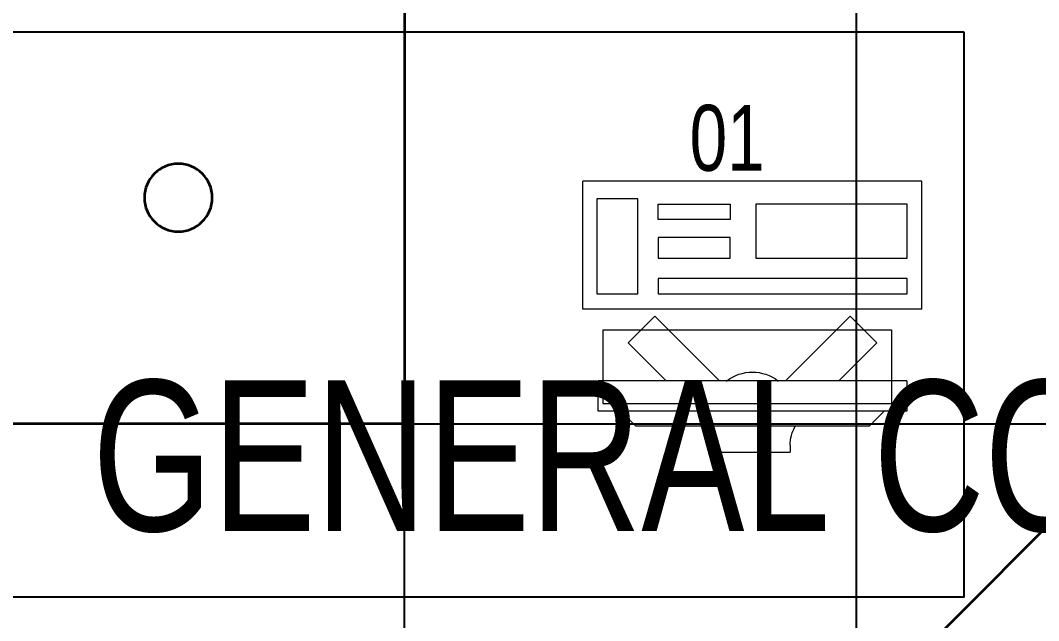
# Model space of a CAD drawing. Extents: x -12260 to 57327, y -29287 to 19916.
# Drawn here: x 36066 to 37418, y 729 to 1525 of the extents above; entities that cross this region are included whole.
import ezdxf
from ezdxf.enums import TextEntityAlignment as Align

# ---------------------------------------------------------------- set-up
doc = ezdxf.new("R2010")
doc.units = 0
doc.header["$LTSCALE"] = 0.25
doc.linetypes.add('DASHDOT', pattern=[25.4, 12.7, -6.35, 0, -6.35])
for name, color, linetype, lineweight in [('01-First Floor$0$72_EGR_BASE_TEXT', 252, 'Continuous', 5), ('01-First Floor$0$72_EGR_EQP_TAG', 142, 'Continuous', 5), ('01-First Floor$0$LOADING', 253, 'Continuous', 5), ('E-LITE-CIRC-NUMB', 6, 'Continuous', 25), ('E-LITE-CLNG', 150, 'Continuous', 35), ('E-LITE-CLNG-CNDT', 6, 'DASHDOT', 35), ('E-LITE-CTRL', 6, 'Continuous', 25), ('E-LITE-IDEN', 6, 'Continuous', 25), ('F-ALRM-CLNG @ 100', 33, 'Continuous', 35)]:
    doc.layers.add(name, color=color, linetype=linetype, lineweight=lineweight)
doc.layers.add('01-First Floor$0$FALSE CEILING', color=251, linetype='Continuous')
doc.styles.add('01-First Floor$0$X3G_ENTITY_257CFD', font='swisscl.ttf', dxfattribs={"height": 200})
doc.styles.add('01-First Floor$0$X3G_ENTITY_9EC9', font='swisscl.ttf', dxfattribs={"height": 0.2})
doc.styles.add('DC_SIMPLEX', font='SIMPLEX.shx', dxfattribs={"width": 0.7})

# ---------------------------------------------------------------- blocks, each defined once
blk = doc.blocks.new('01-First Floor$0$ITCWLS1-P')
at = {"layer": '01-First Floor$0$LOADING'}
for p, q in [((-0.17, 0.45), (-0.17, 0)), ((-0.17, 0.45), (0, 0.45)), ((0, 0.45), (0, 0)), ((-0.2651, 0.43, 0), (-0.3051, 0.43, 0)), ((-0.3051, 0.43, 0), (-0.3051, 0.02, 0)), ((-0.2651, 0.43, 0), (-0.2651, 0.02, 0)), ((-0.1496, 0.4305), (-0.1291, 0.4305)), ((-0.1291, 0.4305), (-0.1291, 0.4089)), ((-0.197, 0.4094), (-0.295, 0.4094)), ((-0.295, 0.0264), (-0.295, 0.4094)), ((-0.197, 0.0264), (-0.197, 0.4094)), ((-0.3251, 0.38, 0), (-0.3051, 0.4, 0)), ((-0.3251, 0.38, 0), (-0.3251, 0.07, 0)), ((-0.3503, 0.275), (-0.3596, 0.275)), ((-0.3596, 0.175), (-0.3596, 0.275)), ((-0.3503, 0.175), (-0.3596, 0.175)), ((-0.3251, 0.07, 0), (-0.3051, 0.05, 0)), ((-0.3051, 0.02, 0), (-0.2651, 0.02, 0)), ((-0.197, 0.0264), (-0.295, 0.0264)), ((-0.17, 0), (0, 0))]:
    blk.add_line(p, q, dxfattribs=at)
at = {"layer": '01-First Floor$0$LOADING', "extrusion": (2.48281e-10, 3.18408e-10, -1)}
for p, q in [((-0.2651, 0.3395), (-0.2144, 0.3902)), ((-0.1791, 0.3548), (-0.2144, 0.3902)), ((-0.2651, 0.2688), (-0.1791, 0.3548))]:
    blk.add_line(p, q, dxfattribs=at)
at = {"layer": '01-First Floor$0$LOADING', "extrusion": (2.48281e-10, -3.18408e-10, -1)}
for p, q in [((-0.2651, 0.1812), (-0.1791, 0.0952)), ((-0.2651, 0.1105), (-0.2144, 0.0598)), ((-0.1791, 0.0952), (-0.2144, 0.0598))]:
    blk.add_line(p, q, dxfattribs=at)
at = {"layer": '01-First Floor$0$LOADING'}
for points in [[(-0.1291, 0.4089), (-0.1291, 0.1), (-0.1496, 0.1), (-0.1496, 0.4305)], [(-0.1496, 0.1), (-0.1496, 0.1), (-0.1496, 0.1), (-0.1496, 0.1), (-0.1496, 0.1), (-0.1496, 0.1), (-0.1496, 0.1), (-0.1496, 0.1), (-0.1496, 0.1)], [(-0.1496, 0.1), (-0.1496, 0.1), (-0.1496, 0.1), (-0.1496, 0.1), (-0.1496, 0.1), (-0.1496, 0.1), (-0.1496, 0.1), (-0.1496, 0.1), (-0.1496, 0.1), (-0.1496, 0.1), (-0.1496, 0.1), (-0.1496, 0.1), (-0.1496, 0.1), (-0.1496, 0.1), (-0.1496, 0.1), (-0.1496, 0.1), (-0.1496, 0.1), (-0.1496, 0.1)], [(-0.1496, 0.1), (-0.1496, 0.1), (-0.1496, 0.1), (-0.1496, 0.1), (-0.1496, 0.1), (-0.1496, 0.1), (-0.1496, 0.1), (-0.1496, 0.1), (-0.1496, 0.1), (-0.1496, 0.1)], [(-0.1496, 0.1), (-0.1496, 0.1), (-0.1496, 0.1), (-0.1496, 0.1), (-0.1496, 0.1), (-0.1496, 0.1), (-0.1496, 0.1)], [(-0.1496, 0.1), (-0.1496, 0.1), (-0.1496, 0.1), (-0.1496, 0.1), (-0.1496, 0.1), (-0.1496, 0.1), (-0.1496, 0.1), (-0.1496, 0.1), (-0.1496, 0.1), (-0.1496, 0.1)], [(-0.1496, 0.1), (-0.1496, 0.1), (-0.1496, 0.1), (-0.1496, 0.1), (-0.1496, 0.1), (-0.1496, 0.1), (-0.1496, 0.1), (-0.1496, 0.1), (-0.1496, 0.1), (-0.1496, 0.1), (-0.1496, 0.1), (-0.1496, 0.1), (-0.1496, 0.1), (-0.1496, 0.1), (-0.1496, 0.1)], [(-0.1496, 0.1), (-0.1496, 0.1), (-0.1496, 0.1), (-0.1496, 0.1), (-0.1496, 0.1), (-0.1496, 0.1), (-0.1496, 0.1), (-0.1496, 0.1), (-0.1496, 0.1), (-0.1496, 0.1)], [(-0.1496, 0.1), (-0.1496, 0.1), (-0.1496, 0.1), (-0.1496, 0.1), (-0.1496, 0.1), (-0.1496, 0.1), (-0.1496, 0.1), (-0.1496, 0.1), (-0.1496, 0.1), (-0.1496, 0.1)], [(-0.1496, 0.1), (-0.1496, 0.1), (-0.1496, 0.1), (-0.1496, 0.1), (-0.1496, 0.1), (-0.1496, 0.1), (-0.1496, 0.1), (-0.1496, 0.1), (-0.1496, 0.1), (-0.1496, 0.1), (-0.1496, 0.1), (-0.1496, 0.1), (-0.1496, 0.1), (-0.1496, 0.1), (-0.1496, 0.1), (-0.1496, 0.1), (-0.1496, 0.1), (-0.1496, 0.1), (-0.1496, 0.1), (-0.1496, 0.1), (-0.1496, 0.1), (-0.1496, 0.1), (-0.1496, 0.1), (-0.1496, 0.1), (-0.1496, 0.1), (-0.1496, 0.1), (-0.1496, 0.1), (-0.1496, 0.1), (-0.1496, 0.1), (-0.1496, 0.1), (-0.1496, 0.1), (-0.1496, 0.1), (-0.1496, 0.1), (-0.1496, 0.1), (-0.1496, 0.1), (-0.1496, 0.1), (-0.1496, 0.1), (-0.1496, 0.1), (-0.1496, 0.1), (-0.1496, 0.1), (-0.1496, 0.1), (-0.1496, 0.1), (-0.1496, 0.1), (-0.1496, 0.1), (-0.1496, 0.1), (-0.1496, 0.1), (-0.1496, 0.1), (-0.1496, 0.1), (-0.1496, 0.1), (-0.1496, 0.1), (-0.1496, 0.1), (-0.1496, 0.1), (-0.1496, 0.1), (-0.1496, 0.1)], [(-0.1496, 0.1), (-0.1496, 0.1), (-0.1496, 0.1), (-0.1496, 0.1), (-0.1496, 0.1), (-0.1496, 0.1), (-0.1496, 0.1), (-0.1496, 0.1), (-0.1496, 0.1), (-0.1496, 0.1), (-0.1496, 0.1), (-0.1496, 0.1), (-0.1496, 0.1), (-0.1496, 0.1), (-0.1496, 0.1), (-0.1496, 0.1), (-0.1496, 0.1), (-0.1496, 0.1), (-0.1496, 0.1), (-0.1496, 0.1), (-0.1496, 0.1), (-0.1496, 0.1), (-0.1496, 0.1), (-0.1496, 0.1), (-0.1496, 0.1), (-0.1496, 0.1), (-0.1496, 0.1), (-0.1496, 0.1), (-0.1496, 0.1), (-0.1496, 0.1), (-0.1496, 0.1), (-0.1496, 0.1), (-0.1496, 0.1), (-0.1496, 0.1), (-0.1496, 0.1), (-0.1496, 0.1), (-0.1496, 0.1), (-0.1496, 0.1), (-0.1496, 0.1), (-0.1496, 0.1), (-0.1496, 0.1), (-0.1496, 0.1), (-0.1496, 0.1), (-0.1496, 0.1), (-0.1496, 0.1), (-0.1496, 0.1), (-0.1496, 0.1), (-0.1496, 0.1), (-0.1496, 0.1), (-0.1496, 0.1), (-0.1496, 0.1), (-0.1496, 0.1), (-0.1496, 0.1), (-0.1496, 0.1), (-0.1496, 0.1), (-0.1496, 0.1), (-0.1496, 0.1), (-0.1496, 0.1), (-0.1496, 0.1), (-0.1496, 0.1), (-0.1496, 0.1), (-0.1496, 0.1), (-0.1496, 0.1), (-0.1496, 0.1), (-0.1496, 0.1), (-0.1496, 0.1), (-0.1496, 0.1), (-0.1496, 0.1), (-0.1496, 0.1), (-0.1496, 0.1), (-0.1496, 0.1), (-0.1496, 0.1), (-0.1496, 0.1), (-0.1496, 0.1), (-0.1496, 0.1), (-0.1496, 0.1), (-0.1496, 0.1), (-0.1496, 0.1), (-0.1496, 0.1), (-0.1496, 0.1), (-0.1496, 0.1), (-0.1496, 0.1), (-0.1496, 0.1), (-0.1496, 0.1), (-0.1496, 0.1), (-0.1496, 0.1), (-0.1496, 0.1), (-0.1496, 0.1), (-0.1496, 0.1)], [(-0.1496, 0.1), (-0.1496, 0.1), (-0.1496, 0.1), (-0.1496, 0.1), (-0.1496, 0.1), (-0.1496, 0.1), (-0.1496, 0.1), (-0.1496, 0.1), (-0.1496, 0.1), (-0.1496, 0.1), (-0.1496, 0.1), (-0.1496, 0.1)], [(-0.1496, 0.1), (-0.1496, 0.1), (-0.1496, 0.1), (-0.1496, 0.1), (-0.1496, 0.1), (-0.1496, 0.1), (-0.1496, 0.1)], [(-0.1496, 0.1), (-0.1496, 0.1), (-0.1496, 0.1), (-0.1496, 0.1), (-0.1496, 0.1), (-0.1496, 0.1), (-0.1496, 0.1), (-0.1496, 0.1), (-0.1496, 0.1), (-0.1496, 0.1), (-0.1496, 0.1), (-0.1496, 0.1), (-0.1496, 0.1), (-0.1496, 0.1), (-0.1496, 0.1), (-0.1496, 0.1), (-0.1496, 0.1)], [(-0.1496, 0.1), (-0.1496, 0.1), (-0.1496, 0.1), (-0.1496, 0.1), (-0.1496, 0.1), (-0.1496, 0.1), (-0.1496, 0.1), (-0.1496, 0.1), (-0.1496, 0.1), (-0.1496, 0.1), (-0.1496, 0.1), (-0.1496, 0.1), (-0.1496, 0.1), (-0.1496, 0.1), (-0.1496, 0.1), (-0.1496, 0.1), (-0.1496, 0.1), (-0.1496, 0.1), (-0.1496, 0.1), (-0.1496, 0.1), (-0.1496, 0.1), (-0.1496, 0.1), (-0.1496, 0.1), (-0.1496, 0.1), (-0.1496, 0.1), (-0.1496, 0.1), (-0.1496, 0.1), (-0.1496, 0.1), (-0.1496, 0.1), (-0.1496, 0.1), (-0.1496, 0.1), (-0.1496, 0.1), (-0.1496, 0.1), (-0.1496, 0.1), (-0.1496, 0.1), (-0.1496, 0.1), (-0.1496, 0.1), (-0.1496, 0.1), (-0.1496, 0.1), (-0.1496, 0.1), (-0.1496, 0.1), (-0.1496, 0.1), (-0.1496, 0.1), (-0.1496, 0.1), (-0.1496, 0.1), (-0.1496, 0.1), (-0.1496, 0.1), (-0.1496, 0.1), (-0.1496, 0.1), (-0.1496, 0.1), (-0.1496, 0.1), (-0.1496, 0.1), (-0.1496, 0.1), (-0.1496, 0.1), (-0.1496, 0.1), (-0.1496, 0.1), (-0.1496, 0.1), (-0.1496, 0.1), (-0.1496, 0.1), (-0.1496, 0.1), (-0.1496, 0.1), (-0.1496, 0.1), (-0.1496, 0.1), (-0.1496, 0.1), (-0.1496, 0.1), (-0.1496, 0.1), (-0.1496, 0.1), (-0.1496, 0.1), (-0.1496, 0.1), (-0.1496, 0.1), (-0.1496, 0.1), (-0.1496, 0.1), (-0.1496, 0.1), (-0.1496, 0.1), (-0.1496, 0.1), (-0.1496, 0.1), (-0.1496, 0.1), (-0.1496, 0.1), (-0.1496, 0.1), (-0.1496, 0.1), (-0.1496, 0.1), (-0.1496, 0.1), (-0.1496, 0.1), (-0.1496, 0.1), (-0.1496, 0.1), (-0.1496, 0.1), (-0.1496, 0.1), (-0.1496, 0.1), (-0.1496, 0.1), (-0.1496, 0.1), (-0.1496, 0.1), (-0.1496, 0.1), (-0.1496, 0.1), (-0.1496, 0.1), (-0.1496, 0.1), (-0.1496, 0.1), (-0.1496, 0.1), (-0.1496, 0.1), (-0.1496, 0.1), (-0.1496, 0.1), (-0.1496, 0.1), (-0.1496, 0.1), (-0.1496, 0.1), (-0.1496, 0.1), (-0.1496, 0.1), (-0.1496, 0.1), (-0.1496, 0.1), (-0.1496, 0.1), (-0.1496, 0.1), (-0.1496, 0.1), (-0.1496, 0.1)], [(-0.1496, 0.1), (-0.1496, 0.1), (-0.1496, 0.1), (-0.1496, 0.1), (-0.1496, 0.1), (-0.1496, 0.1), (-0.1496, 0.1), (-0.1496, 0.1)]]:
    blk.add_lwpolyline(points, dxfattribs=at)
for points in [[(-0.1019, 0.4305), (-0.0304, 0.4305), (-0.0304, 0.2294), (-0.1019, 0.2294)], [(-0.1019, 0.1954), (-0.0747, 0.1954), (-0.0747, 0.1), (-0.1019, 0.1)], [(-0.0304, 0.1954), (-0.0508, 0.1954), (-0.0508, 0.1), (-0.0304, 0.1)], [(-0.1496, 0.1), (-0.1496, 0.1), (-0.1496, 0.1), (-0.1496, 0.1), (-0.1496, 0.1), (-0.1496, 0.1), (-0.1496, 0.1), (-0.1496, 0.1), (-0.1496, 0.1), (-0.1496, 0.1), (-0.1496, 0.1), (-0.1496, 0.1), (-0.1496, 0.1), (-0.1496, 0.1), (-0.1496, 0.1), (-0.1496, 0.1), (-0.1496, 0.1), (-0.1496, 0.1), (-0.1496, 0.1), (-0.1496, 0.1), (-0.1496, 0.1), (-0.1496, 0.1), (-0.1496, 0.1), (-0.1496, 0.1), (-0.1496, 0.1), (-0.1496, 0.1), (-0.1496, 0.1), (-0.1496, 0.1), (-0.1496, 0.1), (-0.1496, 0.1), (-0.1496, 0.1), (-0.1496, 0.1), (-0.1496, 0.1), (-0.1496, 0.1), (-0.1496, 0.1), (-0.1496, 0.1), (-0.1496, 0.1), (-0.1496, 0.1), (-0.1496, 0.1), (-0.1496, 0.1), (-0.1496, 0.1), (-0.1496, 0.1), (-0.1496, 0.1), (-0.1496, 0.1), (-0.1496, 0.1), (-0.1496, 0.1), (-0.1496, 0.1), (-0.1496, 0.1), (-0.1496, 0.1), (-0.1496, 0.1), (-0.1496, 0.1), (-0.1496, 0.1), (-0.1496, 0.1), (-0.1496, 0.1), (-0.1496, 0.1), (-0.1496, 0.1), (-0.1496, 0.1), (-0.1496, 0.1), (-0.1496, 0.1), (-0.1496, 0.1), (-0.1496, 0.1), (-0.1496, 0.1), (-0.1496, 0.1), (-0.1496, 0.1), (-0.1496, 0.1), (-0.1496, 0.1), (-0.1496, 0.1), (-0.1496, 0.1), (-0.1496, 0.1), (-0.1496, 0.1), (-0.1496, 0.1), (-0.1496, 0.1), (-0.1496, 0.1), (-0.1496, 0.1), (-0.1496, 0.1), (-0.1496, 0.1), (-0.1496, 0.1), (-0.1496, 0.1), (-0.1496, 0.1), (-0.1496, 0.1), (-0.1496, 0.1), (-0.1496, 0.1), (-0.1496, 0.1), (-0.1496, 0.1), (-0.1496, 0.1), (-0.1496, 0.1), (-0.1496, 0.1), (-0.1496, 0.1), (-0.1496, 0.1), (-0.1496, 0.1), (-0.1496, 0.1), (-0.1496, 0.1), (-0.1496, 0.1), (-0.1496, 0.1), (-0.1496, 0.1), (-0.1496, 0.1), (-0.1496, 0.1), (-0.1496, 0.1), (-0.1496, 0.1), (-0.1496, 0.1), (-0.1496, 0.1), (-0.1496, 0.1), (-0.1496, 0.1), (-0.1496, 0.1), (-0.1496, 0.1), (-0.1496, 0.1), (-0.1496, 0.1), (-0.1496, 0.1), (-0.1496, 0.1), (-0.1496, 0.1), (-0.1496, 0.1), (-0.1496, 0.1), (-0.1496, 0.1), (-0.1496, 0.1), (-0.1496, 0.1), (-0.1496, 0.1), (-0.1496, 0.1), (-0.1496, 0.1), (-0.1496, 0.1), (-0.1496, 0.1), (-0.1496, 0.1), (-0.1496, 0.1), (-0.1496, 0.1), (-0.1496, 0.1), (-0.1496, 0.1), (-0.1496, 0.1), (-0.1496, 0.1), (-0.1496, 0.1), (-0.1496, 0.1), (-0.1496, 0.1), (-0.1496, 0.1), (-0.1496, 0.1), (-0.1496, 0.1), (-0.1496, 0.1), (-0.1496, 0.1), (-0.1496, 0.1), (-0.1496, 0.1), (-0.1496, 0.1), (-0.1496, 0.1), (-0.1496, 0.1), (-0.1496, 0.1), (-0.1496, 0.1), (-0.1496, 0.1), (-0.1496, 0.1), (-0.1496, 0.1), (-0.1496, 0.1), (-0.1496, 0.1), (-0.1496, 0.1), (-0.1496, 0.1), (-0.1496, 0.1), (-0.1496, 0.1), (-0.1496, 0.1), (-0.1496, 0.1), (-0.1496, 0.1), (-0.1496, 0.1), (-0.1496, 0.1), (-0.1496, 0.1), (-0.1496, 0.1), (-0.1496, 0.1), (-0.1496, 0.1), (-0.1496, 0.1), (-0.1496, 0.1), (-0.1496, 0.1), (-0.1496, 0.1), (-0.1496, 0.1), (-0.1496, 0.1), (-0.1496, 0.1), (-0.1496, 0.1), (-0.1496, 0.1), (-0.1496, 0.1), (-0.1496, 0.1), (-0.1496, 0.1), (-0.1496, 0.1), (-0.1496, 0.1), (-0.1496, 0.1), (-0.1496, 0.1), (-0.1496, 0.1), (-0.1496, 0.1), (-0.1496, 0.1), (-0.1496, 0.1), (-0.1496, 0.1), (-0.1496, 0.1), (-0.1496, 0.1), (-0.1496, 0.1), (-0.1496, 0.1), (-0.1496, 0.1), (-0.1496, 0.1), (-0.1496, 0.1), (-0.1496, 0.1), (-0.1496, 0.1), (-0.1496, 0.1), (-0.1496, 0.1), (-0.1496, 0.1), (-0.1496, 0.1), (-0.1496, 0.1), (-0.1496, 0.1), (-0.1496, 0.1), (-0.1496, 0.1), (-0.1496, 0.1), (-0.1496, 0.1), (-0.1496, 0.1), (-0.1496, 0.1), (-0.1496, 0.1), (-0.1496, 0.1), (-0.1496, 0.1), (-0.1496, 0.1), (-0.1496, 0.1), (-0.1496, 0.1), (-0.1496, 0.1), (-0.1496, 0.1), (-0.1496, 0.1), (-0.1496, 0.1), (-0.1496, 0.1), (-0.1496, 0.1), (-0.1496, 0.1), (-0.1496, 0.1), (-0.1496, 0.1), (-0.1496, 0.1), (-0.1496, 0.1), (-0.1496, 0.1), (-0.1496, 0.1), (-0.1496, 0.1), (-0.1496, 0.1), (-0.1496, 0.1), (-0.1496, 0.1), (-0.1496, 0.1), (-0.1496, 0.1), (-0.1496, 0.1), (-0.1496, 0.1), (-0.1496, 0.1), (-0.1496, 0.1), (-0.1496, 0.1), (-0.1496, 0.1), (-0.1496, 0.1), (-0.1496, 0.1), (-0.1496, 0.1), (-0.1496, 0.1), (-0.1496, 0.1), (-0.1496, 0.1), (-0.1496, 0.1), (-0.1496, 0.1), (-0.1496, 0.1), (-0.1496, 0.1), (-0.1496, 0.1), (-0.1496, 0.1), (-0.1496, 0.1), (-0.1496, 0.1), (-0.1496, 0.1), (-0.1496, 0.1), (-0.1496, 0.1), (-0.1496, 0.1), (-0.1496, 0.1), (-0.1496, 0.1), (-0.1496, 0.1), (-0.1496, 0.1), (-0.1496, 0.1), (-0.1496, 0.1), (-0.1496, 0.1), (-0.1496, 0.1), (-0.1496, 0.1), (-0.1496, 0.1), (-0.1496, 0.1), (-0.1496, 0.1), (-0.1496, 0.1), (-0.1496, 0.1), (-0.1496, 0.1), (-0.1496, 0.1), (-0.1496, 0.1), (-0.1496, 0.1), (-0.1496, 0.1), (-0.1496, 0.1), (-0.1496, 0.1), (-0.1496, 0.1), (-0.1496, 0.1), (-0.1496, 0.1), (-0.1496, 0.1), (-0.1496, 0.1)], [(-0.1496, 0.1), (-0.1496, 0.1), (-0.1496, 0.1), (-0.1496, 0.1), (-0.1496, 0.1), (-0.1496, 0.1), (-0.1496, 0.1), (-0.1496, 0.1), (-0.1496, 0.1), (-0.1496, 0.1), (-0.1496, 0.1), (-0.1496, 0.1), (-0.1496, 0.1), (-0.1496, 0.1), (-0.1496, 0.1), (-0.1496, 0.1), (-0.1496, 0.1), (-0.1496, 0.1), (-0.1496, 0.1), (-0.1496, 0.1), (-0.1496, 0.1), (-0.1496, 0.1), (-0.1496, 0.1), (-0.1496, 0.1), (-0.1496, 0.1), (-0.1496, 0.1), (-0.1496, 0.1), (-0.1496, 0.1), (-0.1496, 0.1), (-0.1496, 0.1), (-0.1496, 0.1), (-0.1496, 0.1), (-0.1496, 0.1), (-0.1496, 0.1), (-0.1496, 0.1), (-0.1496, 0.1), (-0.1496, 0.1), (-0.1496, 0.1), (-0.1496, 0.1), (-0.1496, 0.1), (-0.1496, 0.1), (-0.1496, 0.1), (-0.1496, 0.1), (-0.1496, 0.1), (-0.1496, 0.1), (-0.1496, 0.1), (-0.1496, 0.1), (-0.1496, 0.1), (-0.1496, 0.1), (-0.1496, 0.1), (-0.1496, 0.1), (-0.1496, 0.1), (-0.1496, 0.1), (-0.1496, 0.1), (-0.1496, 0.1), (-0.1496, 0.1), (-0.1496, 0.1), (-0.1496, 0.1), (-0.1496, 0.1), (-0.1496, 0.1), (-0.1496, 0.1), (-0.1496, 0.1), (-0.1496, 0.1), (-0.1496, 0.1), (-0.1496, 0.1), (-0.1496, 0.1), (-0.1496, 0.1), (-0.1496, 0.1), (-0.1496, 0.1), (-0.1496, 0.1), (-0.1496, 0.1), (-0.1496, 0.1), (-0.1496, 0.1), (-0.1496, 0.1), (-0.1496, 0.1), (-0.1496, 0.1), (-0.1496, 0.1), (-0.1496, 0.1), (-0.1496, 0.1), (-0.1496, 0.1), (-0.1496, 0.1), (-0.1496, 0.1), (-0.1496, 0.1), (-0.1496, 0.1), (-0.1496, 0.1), (-0.1496, 0.1), (-0.1496, 0.1), (-0.1496, 0.1), (-0.1496, 0.1), (-0.1496, 0.1), (-0.1496, 0.1), (-0.1496, 0.1), (-0.1496, 0.1), (-0.1496, 0.1), (-0.1496, 0.1), (-0.1496, 0.1), (-0.1496, 0.1), (-0.1496, 0.1), (-0.1496, 0.1), (-0.1496, 0.1), (-0.1496, 0.1), (-0.1496, 0.1), (-0.1496, 0.1), (-0.1496, 0.1), (-0.1496, 0.1), (-0.1496, 0.1), (-0.1496, 0.1), (-0.1496, 0.1), (-0.1496, 0.1), (-0.1496, 0.1), (-0.1496, 0.1), (-0.1496, 0.1), (-0.1496, 0.1), (-0.1496, 0.1), (-0.1496, 0.1), (-0.1496, 0.1), (-0.1496, 0.1), (-0.1496, 0.1), (-0.1496, 0.1), (-0.1496, 0.1), (-0.1496, 0.1), (-0.1496, 0.1), (-0.1496, 0.1), (-0.1496, 0.1), (-0.1496, 0.1), (-0.1496, 0.1), (-0.1496, 0.1), (-0.1496, 0.1), (-0.1496, 0.1), (-0.1496, 0.1), (-0.1496, 0.1), (-0.1496, 0.1), (-0.1496, 0.1), (-0.1496, 0.1), (-0.1496, 0.1), (-0.1496, 0.1), (-0.1496, 0.1), (-0.1496, 0.1), (-0.1496, 0.1), (-0.1496, 0.1), (-0.1496, 0.1), (-0.1496, 0.1), (-0.1496, 0.1), (-0.1496, 0.1), (-0.1496, 0.1), (-0.1496, 0.1), (-0.1496, 0.1), (-0.1496, 0.1), (-0.1496, 0.1), (-0.1496, 0.1), (-0.1496, 0.1), (-0.1496, 0.1), (-0.1496, 0.1), (-0.1496, 0.1), (-0.1496, 0.1), (-0.1496, 0.1), (-0.1496, 0.1), (-0.1496, 0.1), (-0.1496, 0.1), (-0.1496, 0.1), (-0.1496, 0.1), (-0.1496, 0.1), (-0.1496, 0.1), (-0.1496, 0.1), (-0.1496, 0.1), (-0.1496, 0.1), (-0.1496, 0.1), (-0.1496, 0.1), (-0.1496, 0.1), (-0.1496, 0.1), (-0.1496, 0.1), (-0.1496, 0.1), (-0.1496, 0.1), (-0.1496, 0.1), (-0.1496, 0.1), (-0.1496, 0.1), (-0.1496, 0.1), (-0.1496, 0.1), (-0.1496, 0.1), (-0.1496, 0.1), (-0.1496, 0.1), (-0.1496, 0.1), (-0.1496, 0.1), (-0.1496, 0.1), (-0.1496, 0.1), (-0.1496, 0.1), (-0.1496, 0.1), (-0.1496, 0.1), (-0.1496, 0.1), (-0.1496, 0.1), (-0.1496, 0.1), (-0.1496, 0.1), (-0.1496, 0.1), (-0.1496, 0.1), (-0.1496, 0.1), (-0.1496, 0.1), (-0.1496, 0.1), (-0.1496, 0.1), (-0.1496, 0.1), (-0.1496, 0.1), (-0.1496, 0.1), (-0.1496, 0.1), (-0.1496, 0.1), (-0.1496, 0.1), (-0.1496, 0.1), (-0.1496, 0.1), (-0.1496, 0.1), (-0.1496, 0.1), (-0.1496, 0.1), (-0.1496, 0.1), (-0.1496, 0.1), (-0.1496, 0.1), (-0.1496, 0.1), (-0.1496, 0.1)], [(-0.1496, 0.1), (-0.1496, 0.1), (-0.1496, 0.1), (-0.1496, 0.1), (-0.1496, 0.1), (-0.1496, 0.1), (-0.1496, 0.1), (-0.1496, 0.1), (-0.1496, 0.1), (-0.1496, 0.1), (-0.1496, 0.1), (-0.1496, 0.1), (-0.1496, 0.1), (-0.1496, 0.1), (-0.1496, 0.1), (-0.1496, 0.1), (-0.1496, 0.1), (-0.1496, 0.1), (-0.1496, 0.1), (-0.1496, 0.1), (-0.1496, 0.1), (-0.1496, 0.1), (-0.1496, 0.1), (-0.1496, 0.1), (-0.1496, 0.1), (-0.1496, 0.1), (-0.1496, 0.1), (-0.1496, 0.1), (-0.1496, 0.1), (-0.1496, 0.1), (-0.1496, 0.1), (-0.1496, 0.1), (-0.1496, 0.1), (-0.1496, 0.1), (-0.1496, 0.1), (-0.1496, 0.1), (-0.1496, 0.1), (-0.1496, 0.1), (-0.1496, 0.1), (-0.1496, 0.1), (-0.1496, 0.1), (-0.1496, 0.1), (-0.1496, 0.1), (-0.1496, 0.1), (-0.1496, 0.1), (-0.1496, 0.1), (-0.1496, 0.1), (-0.1496, 0.1), (-0.1496, 0.1), (-0.1496, 0.1), (-0.1496, 0.1), (-0.1496, 0.1), (-0.1496, 0.1), (-0.1496, 0.1), (-0.1496, 0.1), (-0.1496, 0.1), (-0.1496, 0.1), (-0.1496, 0.1), (-0.1496, 0.1), (-0.1496, 0.1), (-0.1496, 0.1), (-0.1496, 0.1), (-0.1496, 0.1), (-0.1496, 0.1), (-0.1496, 0.1), (-0.1496, 0.1), (-0.1496, 0.1), (-0.1496, 0.1), (-0.1496, 0.1), (-0.1496, 0.1), (-0.1496, 0.1), (-0.1496, 0.1), (-0.1496, 0.1), (-0.1496, 0.1), (-0.1496, 0.1), (-0.1496, 0.1), (-0.1496, 0.1), (-0.1496, 0.1), (-0.1496, 0.1), (-0.1496, 0.1), (-0.1496, 0.1), (-0.1496, 0.1), (-0.1496, 0.1), (-0.1496, 0.1), (-0.1496, 0.1), (-0.1496, 0.1), (-0.1496, 0.1), (-0.1496, 0.1), (-0.1496, 0.1), (-0.1496, 0.1), (-0.1496, 0.1), (-0.1496, 0.1), (-0.1496, 0.1), (-0.1496, 0.1), (-0.1496, 0.1), (-0.1496, 0.1), (-0.1496, 0.1), (-0.1496, 0.1), (-0.1496, 0.1), (-0.1496, 0.1), (-0.1496, 0.1), (-0.1496, 0.1), (-0.1496, 0.1), (-0.1496, 0.1), (-0.1496, 0.1), (-0.1496, 0.1), (-0.1496, 0.1), (-0.1496, 0.1), (-0.1496, 0.1), (-0.1496, 0.1), (-0.1496, 0.1), (-0.1496, 0.1), (-0.1496, 0.1), (-0.1496, 0.1), (-0.1496, 0.1), (-0.1496, 0.1), (-0.1496, 0.1), (-0.1496, 0.1), (-0.1496, 0.1), (-0.1496, 0.1), (-0.1496, 0.1), (-0.1496, 0.1), (-0.1496, 0.1), (-0.1496, 0.1), (-0.1496, 0.1), (-0.1496, 0.1), (-0.1496, 0.1), (-0.1496, 0.1), (-0.1496, 0.1), (-0.1496, 0.1), (-0.1496, 0.1), (-0.1496, 0.1), (-0.1496, 0.1), (-0.1496, 0.1), (-0.1496, 0.1), (-0.1496, 0.1), (-0.1496, 0.1), (-0.1496, 0.1), (-0.1496, 0.1), (-0.1496, 0.1), (-0.1496, 0.1), (-0.1496, 0.1), (-0.1496, 0.1), (-0.1496, 0.1), (-0.1496, 0.1), (-0.1496, 0.1), (-0.1496, 0.1), (-0.1496, 0.1), (-0.1496, 0.1), (-0.1496, 0.1), (-0.1496, 0.1), (-0.1496, 0.1), (-0.1496, 0.1), (-0.1496, 0.1), (-0.1496, 0.1), (-0.1496, 0.1), (-0.1496, 0.1), (-0.1496, 0.1), (-0.1496, 0.1), (-0.1496, 0.1), (-0.1496, 0.1), (-0.1496, 0.1), (-0.1496, 0.1), (-0.1496, 0.1), (-0.1496, 0.1), (-0.1496, 0.1), (-0.1496, 0.1), (-0.1496, 0.1), (-0.1496, 0.1), (-0.1496, 0.1), (-0.1496, 0.1), (-0.1496, 0.1), (-0.1496, 0.1), (-0.1496, 0.1), (-0.1496, 0.1), (-0.1496, 0.1), (-0.1496, 0.1), (-0.1496, 0.1), (-0.1496, 0.1), (-0.1496, 0.1), (-0.1496, 0.1), (-0.1496, 0.1), (-0.1496, 0.1), (-0.1496, 0.1), (-0.1496, 0.1), (-0.1496, 0.1), (-0.1496, 0.1), (-0.1496, 0.1), (-0.1496, 0.1), (-0.1496, 0.1), (-0.1496, 0.1), (-0.1496, 0.1), (-0.1496, 0.1), (-0.1496, 0.1), (-0.1496, 0.1), (-0.1496, 0.1), (-0.1496, 0.1), (-0.1496, 0.1), (-0.1496, 0.1), (-0.1496, 0.1), (-0.1496, 0.1), (-0.1496, 0.1), (-0.1496, 0.1), (-0.1496, 0.1), (-0.1496, 0.1), (-0.1496, 0.1), (-0.1496, 0.1), (-0.1496, 0.1), (-0.1496, 0.1), (-0.1496, 0.1), (-0.1496, 0.1), (-0.1496, 0.1), (-0.1496, 0.1), (-0.1496, 0.1), (-0.1496, 0.1), (-0.1496, 0.1), (-0.1496, 0.1), (-0.1496, 0.1), (-0.1496, 0.1)], [(-0.1496, 0.0727), (-0.0236, 0.0727), (-0.0236, 0.0182), (-0.1496, 0.0182)]]:
    blk.add_lwpolyline(points, close=True, dxfattribs=at)
for centre, radius, start, end in [((-0.3503, 0.325), 0.05, 270, 300.3093), ((-0.3089, 0.225), 0.0556, 321.9431, 38.0569), ((-0.3503, 0.125), 0.05, 59.6907, 90)]:
    blk.add_arc(centre, radius, start, end, dxfattribs=at)
blk = doc.blocks.new('01-First Floor')
at = {"layer": '01-First Floor$0$FALSE CEILING', "linetype": 'Continuous'}
for p, q in [((36576, -810), (36576, 2260)), ((37176, -810), (37176, 2260)), ((35376, 990), (39376, 990))]:
    blk.add_line(p, q, dxfattribs=at)
at = {"layer": '01-First Floor$0$FALSE CEILING', "elevation": -0.1}
blk.add_lwpolyline([(37318.5, 1510), (37318.5, 760), (35818.5, 760), (35818.5, 1510)], close=True, dxfattribs=at)
at = {"layer": '01-First Floor$0$LOADING', "elevation": -0.1}
blk.add_lwpolyline([(37318.5, 1510), (37318.5, 760), (35818.5, 760), (35818.5, 1510)], close=True, dxfattribs=at)
at = {"layer": '01-First Floor$0$LOADING', "extrusion": (1.93992e-16, 8.01373e-06, 1), "xscale": -1000.000000000009, "yscale": 1000.000000000009, "zscale": 1000.000000000009, "rotation": 270}
blk.add_blockref('01-First Floor$0$ITCWLS1-P', (36813.1, 1311.9, -0.1), dxfattribs=at)
at = {"layer": '01-First Floor$0$72_EGR_BASE_TEXT', "insert": (37540, 1047.8, 0), "char_height": 200, "width": 3019.253, "attachment_point": 2, "style": '01-First Floor$0$X3G_ENTITY_9EC9'}
blk.add_mtext('GENERAL CONSULTATION / EXAMINATION ROOM', dxfattribs=at)
at = {"layer": '01-First Floor$0$72_EGR_EQP_TAG', "insert": (37004.5, 1413.2, -0.1), "char_height": 87.47, "attachment_point": 2, "style": '01-First Floor$0$X3G_ENTITY_257CFD'}
blk.add_mtext('01', dxfattribs=at)
blk = doc.blocks.new('*U16')
blk.add_lwpolyline([(-300, 300), (-300, -300), (300, -300), (300, 300)], close=True)
blk.add_circle((0, 0), 45)
at = {"layer": 'E-LITE-CIRC-NUMB', "style": 'DC_SIMPLEX', "width": 0.7, "flags": 8}
blk.add_attdef('CIRCUIT', text='', height=200, rotation=0, dxfattribs=at).set_placement((-473.9, 300), align=Align.RIGHT)
at = {"layer": 'E-LITE-CTRL', "style": 'DC_SIMPLEX', "width": 0.7, "flags": 8}
blk.add_attdef('CONTROL', (1118.9, -935), '', height=200, rotation=360, dxfattribs=at)
at = {"layer": 'E-LITE-IDEN', "style": 'DC_SIMPLEX', "width": 0.7, "flags": 8}
blk.add_attdef('TYPE', (460.4, 457.6), '', height=200, rotation=360, dxfattribs=at)
blk = doc.blocks.new('A$C5CF53093')
blk.add_lwpolyline([(0, -212.1), (-212.1, 0), (0, 212.1), (212.1, 0)], close=True)
blk = doc.blocks.new('*U76')
at = {"xscale": 0.01, "yscale": 0.01, "zscale": 0.01}
blk.add_blockref('A$C5CF53093', (0.007, -0.007), dxfattribs=at)
at = {"color": 6, "style": 'DC_SIMPLEX', "width": 0.7, "flags": 8}
blk.add_attdef('TYPE', text='', height=2, rotation=360, dxfattribs=at).set_placement((0, 0), align=Align.MIDDLE_CENTER)

msp = doc.modelspace()

# ---------------------------------------------------------------- block references
at = {"layer": 'E-LITE-CLNG'}
ref = msp.add_blockref('*U16', (36276, 1290.1), dxfattribs=dict(at, xscale=-1))
ref.add_attrib('TYPE', 'LD1', (36669.5, 1594.6), dxfattribs={"layer": 'E-LITE-IDEN', "height": 200, "rotation": 0, "style": 'DC_SIMPLEX', "width": 0.7, "flags": 8})
at = {"layer": 'E-LITE-CLNG-CNDT'}
msp.add_blockref('01-First Floor', (0, 0), dxfattribs=at)
at = {"layer": 'F-ALRM-CLNG @ 100', "xscale": 100, "yscale": 100, "zscale": 100}
msp.add_blockref('*U76', (37476, 690), dxfattribs=at).add_auto_attribs({'TYPE': 'S'})

doc.saveas('drawing.dxf')
